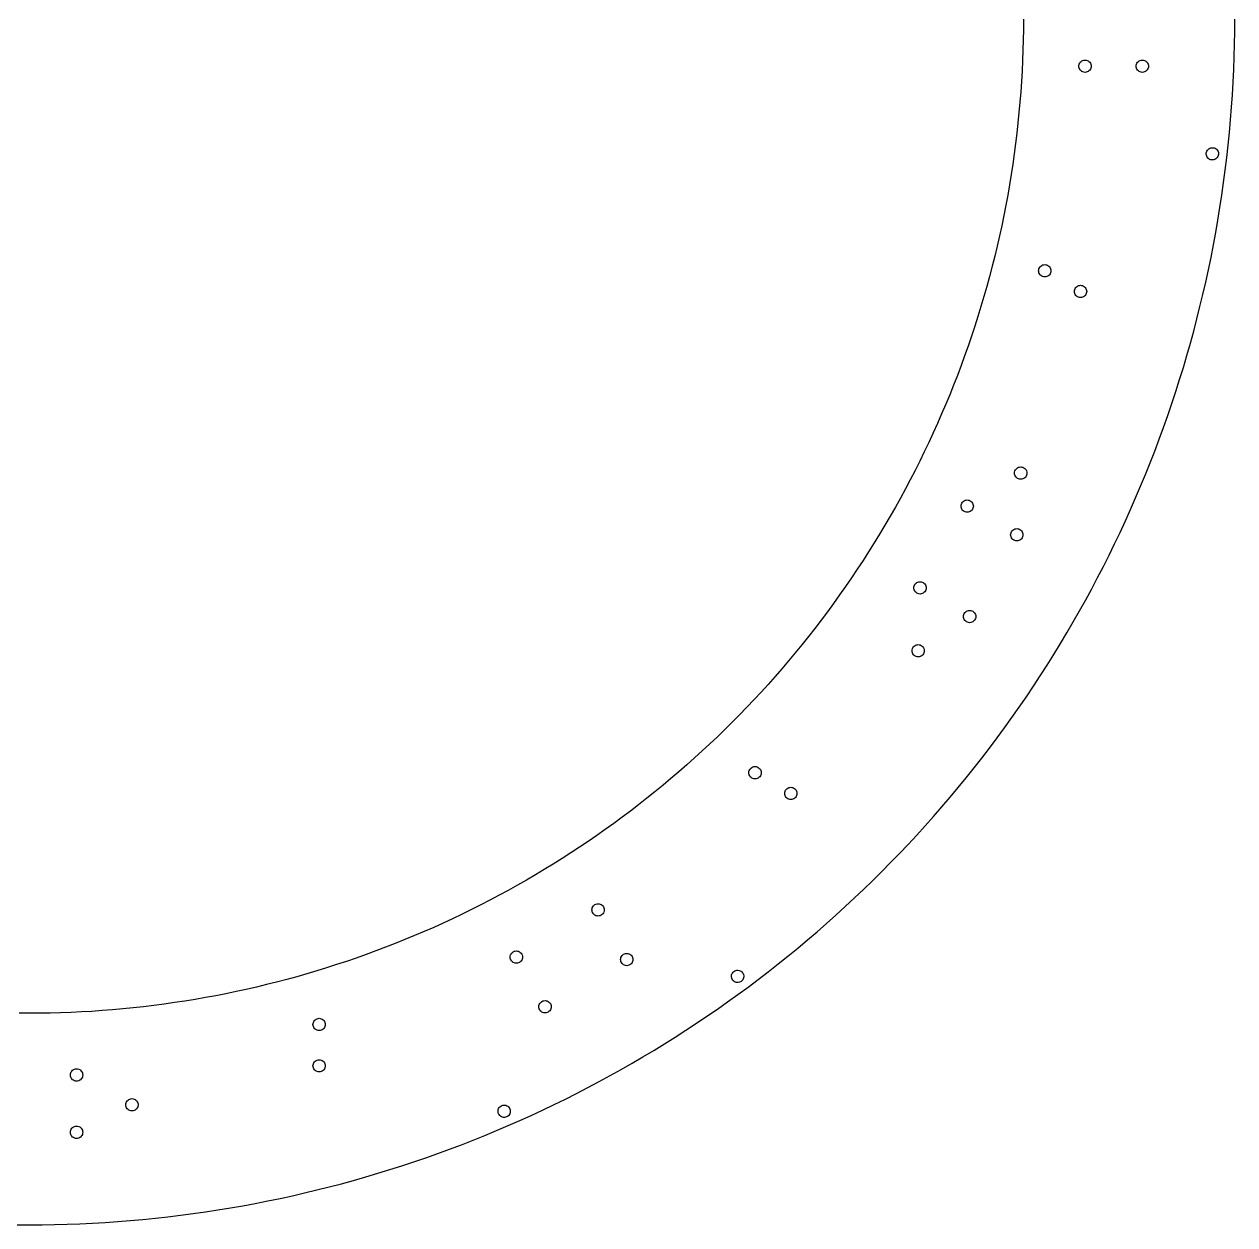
# Model space of a CAD drawing. Header units: metres. Extents: x -294 to 294, y -588 to 0.
# Drawn here: x -1.3 to 293.8, y -587.7 to -295.1 of the extents above; entities that cross this region are included whole.
import ezdxf

# ---------------------------------------------------------------- set-up
doc = ezdxf.new("R2010")
doc.units = ezdxf.units.M

msp = doc.modelspace()

# ---------------------------------------------------------------- linework, layer by layer
for p, q in [((242.305, -293.835), (242.292, -296.373)), ((293.819, -296.912), (293.835, -293.835)), ((242.292, -296.373), (242.252, -298.91)), ((293.771, -299.989), (293.819, -296.912)), ((242.252, -298.91), (242.186, -301.446)), ((293.69, -303.065), (293.771, -299.989)), ((242.186, -301.446), (242.093, -303.982)), ((256.575, -304.036), (256.812, -303.926)), ((256.812, -303.926), (257.065, -303.858)), ((257.065, -303.858), (257.325, -303.835)), ((257.325, -303.835), (257.586, -303.858)), ((257.586, -303.858), (257.838, -303.926)), ((257.838, -303.926), (258.075, -304.036)), ((270.545, -304.036), (270.782, -303.926)), ((270.782, -303.926), (271.035, -303.858)), ((271.035, -303.858), (271.295, -303.835)), ((271.295, -303.835), (271.556, -303.858)), ((271.556, -303.858), (271.808, -303.926)), ((271.808, -303.926), (272.045, -304.036)), ((293.578, -306.14), (293.69, -303.065)), ((241.973, -306.517), (241.827, -309.05)), ((242.093, -303.982), (241.973, -306.517)), ((255.825, -305.335), (255.848, -305.075)), ((255.848, -305.596), (255.825, -305.335)), ((255.848, -305.075), (255.916, -304.822)), ((255.916, -305.848), (255.848, -305.596)), ((255.916, -304.822), (256.026, -304.585)), ((256.026, -306.085), (255.916, -305.848)), ((256.026, -304.585), (256.176, -304.371)), ((256.176, -306.3), (256.026, -306.085)), ((256.176, -304.371), (256.361, -304.186)), ((256.361, -306.484), (256.176, -306.3)), ((256.361, -304.186), (256.575, -304.036)), ((256.575, -306.634), (256.361, -306.484)), ((256.812, -306.745), (256.575, -306.634)), ((257.065, -306.813), (256.812, -306.745)), ((257.325, -306.835), (257.065, -306.813)), ((257.586, -306.813), (257.325, -306.835)), ((257.838, -306.745), (257.586, -306.813)), ((258.075, -306.634), (257.838, -306.745)), ((258.075, -304.036), (258.29, -304.186)), ((258.29, -306.484), (258.075, -306.634)), ((258.29, -304.186), (258.475, -304.371)), ((258.475, -306.3), (258.29, -306.484)), ((258.475, -304.371), (258.624, -304.585)), ((258.624, -306.085), (258.475, -306.3)), ((258.624, -304.585), (258.735, -304.822)), ((258.735, -305.848), (258.624, -306.085)), ((258.735, -304.822), (258.803, -305.075)), ((258.803, -305.596), (258.735, -305.848)), ((258.803, -305.075), (258.825, -305.335)), ((258.825, -305.335), (258.803, -305.596)), ((269.795, -305.335), (269.818, -305.075)), ((269.818, -305.596), (269.795, -305.335)), ((269.818, -305.075), (269.886, -304.822)), ((269.886, -305.848), (269.818, -305.596)), ((269.886, -304.822), (269.996, -304.585)), ((269.996, -306.085), (269.886, -305.848)), ((269.996, -304.585), (270.146, -304.371)), ((270.146, -306.3), (269.996, -306.085)), ((270.146, -304.371), (270.331, -304.186)), ((270.331, -306.484), (270.146, -306.3)), ((270.331, -304.186), (270.545, -304.036)), ((270.545, -306.634), (270.331, -306.484)), ((270.782, -306.745), (270.545, -306.634)), ((271.035, -306.813), (270.782, -306.745)), ((271.295, -306.835), (271.035, -306.813)), ((271.556, -306.813), (271.295, -306.835)), ((271.808, -306.745), (271.556, -306.813)), ((272.045, -306.634), (271.808, -306.745)), ((272.045, -304.036), (272.26, -304.186)), ((272.26, -306.484), (272.045, -306.634)), ((272.26, -304.186), (272.445, -304.371)), ((272.445, -306.3), (272.26, -306.484)), ((272.445, -304.371), (272.594, -304.585)), ((272.594, -306.085), (272.445, -306.3)), ((272.594, -304.585), (272.705, -304.822)), ((272.705, -305.848), (272.594, -306.085)), ((272.705, -304.822), (272.773, -305.075)), ((272.773, -305.596), (272.705, -305.848)), ((272.773, -305.075), (272.795, -305.335)), ((272.795, -305.335), (272.773, -305.596)), ((293.433, -309.214), (293.578, -306.14)), ((241.827, -309.05), (241.655, -311.581)), ((293.256, -312.286), (293.433, -309.214)), ((241.655, -311.581), (241.456, -314.111)), ((293.046, -315.355), (293.256, -312.286)), ((241.456, -314.111), (241.23, -316.638)), ((292.805, -318.423), (293.046, -315.355)), ((241.23, -316.638), (240.978, -319.163)), ((292.531, -321.488), (292.805, -318.423)), ((240.978, -319.163), (240.7, -321.685)), ((292.226, -324.55), (292.531, -321.488)), ((240.395, -324.204), (240.064, -326.72)), ((240.7, -321.685), (240.395, -324.204)), ((291.888, -327.608), (292.226, -324.55)), ((240.064, -326.72), (239.706, -329.232)), ((286.873, -326.783), (286.879, -326.521)), ((286.911, -327.041), (286.873, -326.783)), ((286.879, -326.521), (286.932, -326.265)), ((286.994, -327.289), (286.911, -327.041)), ((286.932, -326.265), (287.027, -326.022)), ((287.119, -327.519), (286.994, -327.289)), ((287.027, -326.022), (287.164, -325.799)), ((287.282, -327.724), (287.119, -327.519)), ((287.164, -325.799), (287.337, -325.603)), ((287.337, -325.603), (287.542, -325.44)), ((287.542, -325.44), (287.772, -325.315)), ((287.772, -325.315), (288.02, -325.232)), ((288.02, -325.232), (288.278, -325.194)), ((288.278, -325.194), (288.54, -325.201)), ((288.54, -325.201), (288.796, -325.253)), ((288.796, -325.253), (289.039, -325.349)), ((289.039, -325.349), (289.262, -325.485)), ((289.262, -325.485), (289.458, -325.659)), ((289.458, -325.659), (289.621, -325.863)), ((289.712, -327.36), (289.576, -327.583)), ((289.621, -325.863), (289.745, -326.093)), ((289.808, -327.117), (289.712, -327.36)), ((289.745, -326.093), (289.828, -326.341)), ((289.86, -326.861), (289.808, -327.117)), ((289.828, -326.341), (289.867, -326.599)), ((289.867, -326.599), (289.86, -326.861)), ((239.706, -329.232), (239.322, -331.74)), ((287.478, -327.897), (287.282, -327.724)), ((287.7, -328.033), (287.478, -327.897)), ((287.944, -328.129), (287.7, -328.033)), ((288.2, -328.181), (287.944, -328.129)), ((288.461, -328.188), (288.2, -328.181)), ((288.72, -328.15), (288.461, -328.188)), ((288.968, -328.067), (288.72, -328.15)), ((289.198, -327.942), (288.968, -328.067)), ((289.402, -327.779), (289.198, -327.942)), ((289.576, -327.583), (289.402, -327.779)), ((291.518, -330.663), (291.888, -327.608)), ((239.322, -331.74), (238.912, -334.244)), ((291.117, -333.714), (291.518, -330.663)), ((238.912, -334.244), (238.476, -336.744)), ((290.683, -336.76), (291.117, -333.714)), ((238.014, -339.239), (237.525, -341.729)), ((238.476, -336.744), (238.014, -339.239)), ((290.218, -339.801), (290.683, -336.76)), ((237.525, -341.729), (237.01, -344.214)), ((289.721, -342.838), (290.218, -339.801)), ((237.01, -344.214), (236.47, -346.693)), ((289.192, -345.869), (289.721, -342.838)), ((236.47, -346.693), (235.903, -349.166)), ((288.631, -348.895), (289.192, -345.869)), ((235.903, -349.166), (235.311, -351.633)), ((288.038, -351.914), (288.631, -348.895)), ((234.693, -354.094), (234.049, -356.549)), ((235.311, -351.633), (234.693, -354.094)), ((246.359, -354.222), (246.544, -354.037)), ((246.544, -354.037), (246.758, -353.888)), ((246.758, -353.888), (246.995, -353.777)), ((246.995, -353.777), (247.247, -353.709)), ((247.247, -353.709), (247.508, -353.687)), ((247.508, -353.687), (247.768, -353.709)), ((247.768, -353.709), (248.021, -353.777)), ((248.021, -353.777), (248.258, -353.888)), ((248.258, -353.888), (248.472, -354.037)), ((248.472, -354.037), (248.657, -354.222)), ((287.414, -354.927), (288.038, -351.914)), ((234.049, -356.549), (233.38, -358.996)), ((246.008, -355.187), (246.031, -354.926)), ((246.031, -355.447), (246.008, -355.187)), ((246.031, -354.926), (246.098, -354.674)), ((246.098, -355.7), (246.031, -355.447)), ((246.098, -354.674), (246.209, -354.437)), ((246.209, -355.937), (246.098, -355.7)), ((246.209, -354.437), (246.359, -354.222)), ((246.359, -356.151), (246.209, -355.937)), ((246.544, -356.336), (246.359, -356.151)), ((246.758, -356.486), (246.544, -356.336)), ((246.995, -356.596), (246.758, -356.486)), ((247.247, -356.664), (246.995, -356.596)), ((247.508, -356.687), (247.247, -356.664)), ((247.768, -356.664), (247.508, -356.687)), ((248.021, -356.596), (247.768, -356.664)), ((248.258, -356.486), (248.021, -356.596)), ((248.472, -356.336), (248.258, -356.486)), ((248.657, -356.151), (248.472, -356.336)), ((248.657, -354.222), (248.807, -354.437)), ((248.807, -355.937), (248.657, -356.151)), ((248.807, -354.437), (248.917, -354.674)), ((248.917, -355.7), (248.807, -355.937)), ((248.917, -354.674), (248.985, -354.926)), ((248.985, -355.447), (248.917, -355.7)), ((248.985, -354.926), (249.008, -355.187)), ((249.008, -355.187), (248.985, -355.447)), ((286.759, -357.934), (287.414, -354.927)), ((233.38, -358.996), (232.684, -361.436)), ((254.735, -360.225), (254.757, -359.965)), ((254.757, -359.965), (254.825, -359.712)), ((254.825, -359.712), (254.936, -359.475)), ((254.936, -359.475), (255.086, -359.261)), ((255.086, -359.261), (255.27, -359.076)), ((255.27, -359.076), (255.485, -358.926)), ((255.485, -358.926), (255.722, -358.815)), ((255.722, -358.815), (255.974, -358.748)), ((255.974, -358.748), (256.235, -358.725)), ((256.235, -358.725), (256.495, -358.748)), ((256.495, -358.748), (256.748, -358.815)), ((256.748, -358.815), (256.985, -358.926)), ((256.985, -358.926), (257.199, -359.076)), ((257.199, -359.076), (257.384, -359.261)), ((257.384, -359.261), (257.534, -359.475)), ((257.534, -359.475), (257.644, -359.712)), ((257.644, -359.712), (257.712, -359.965)), ((257.712, -359.965), (257.735, -360.225)), ((286.072, -360.933), (286.759, -357.934)), ((232.684, -361.436), (231.964, -363.869)), ((254.757, -360.485), (254.735, -360.225)), ((254.825, -360.738), (254.757, -360.485)), ((254.936, -360.975), (254.825, -360.738)), ((255.086, -361.189), (254.936, -360.975)), ((255.27, -361.374), (255.086, -361.189)), ((255.485, -361.524), (255.27, -361.374)), ((255.722, -361.635), (255.485, -361.524)), ((255.974, -361.702), (255.722, -361.635)), ((256.235, -361.725), (255.974, -361.702)), ((256.495, -361.702), (256.235, -361.725)), ((256.748, -361.635), (256.495, -361.702)), ((256.985, -361.524), (256.748, -361.635)), ((257.199, -361.374), (256.985, -361.524)), ((257.384, -361.189), (257.199, -361.374)), ((257.534, -360.975), (257.384, -361.189)), ((257.644, -360.738), (257.534, -360.975)), ((257.712, -360.485), (257.644, -360.738)), ((257.735, -360.225), (257.712, -360.485)), ((285.354, -363.925), (286.072, -360.933)), ((231.964, -363.869), (231.218, -366.295)), ((284.604, -366.909), (285.354, -363.925)), ((230.446, -368.712), (229.649, -371.121)), ((231.218, -366.295), (230.446, -368.712)), ((283.823, -369.886), (284.604, -366.909)), ((229.649, -371.121), (228.828, -373.522)), ((283.011, -372.854), (283.823, -369.886)), ((228.828, -373.522), (227.981, -375.913)), ((282.168, -375.813), (283.011, -372.854)), ((227.981, -375.913), (227.109, -378.296)), ((281.294, -378.763), (282.168, -375.813)), ((226.212, -380.67), (225.29, -383.034)), ((227.109, -378.296), (226.212, -380.67)), ((280.39, -381.704), (281.294, -378.763)), ((225.29, -383.034), (224.343, -385.388)), ((279.454, -384.636), (280.39, -381.704)), ((224.343, -385.388), (223.372, -387.733)), ((278.488, -387.557), (279.454, -384.636)), ((223.372, -387.733), (222.377, -390.067)), ((277.491, -390.468), (278.488, -387.557)), ((221.357, -392.39), (220.313, -394.703)), ((222.377, -390.067), (221.357, -392.39)), ((276.464, -393.369), (277.491, -390.468)), ((220.313, -394.703), (219.245, -397.004)), ((275.407, -396.258), (276.464, -393.369)), ((219.245, -397.004), (218.152, -399.294)), ((274.319, -399.137), (275.407, -396.258)), ((218.152, -399.294), (217.036, -401.573)), ((273.201, -402.003), (274.319, -399.137)), ((215.896, -403.84), (214.732, -406.095)), ((217.036, -401.573), (215.896, -403.84)), ((240.151, -404.485), (240.173, -404.225)), ((240.173, -404.225), (240.241, -403.972)), ((240.241, -403.972), (240.352, -403.735)), ((240.352, -403.735), (240.502, -403.521)), ((240.502, -403.521), (240.687, -403.336)), ((240.687, -403.336), (240.901, -403.186)), ((240.901, -403.186), (241.138, -403.076)), ((241.138, -403.076), (241.39, -403.008)), ((241.39, -403.008), (241.651, -402.985)), ((241.651, -402.985), (241.911, -403.008)), ((241.911, -403.008), (242.164, -403.076)), ((242.164, -403.076), (242.401, -403.186)), ((242.401, -403.186), (242.615, -403.336)), ((242.615, -403.336), (242.8, -403.521)), ((242.8, -403.521), (242.95, -403.735)), ((242.95, -403.735), (243.06, -403.972)), ((243.06, -403.972), (243.128, -404.225)), ((243.128, -404.225), (243.151, -404.485)), ((272.054, -404.858), (273.201, -402.003)), ((214.732, -406.095), (213.545, -408.337)), ((240.173, -404.746), (240.151, -404.485)), ((240.241, -404.998), (240.173, -404.746)), ((240.352, -405.235), (240.241, -404.998)), ((240.502, -405.449), (240.352, -405.235)), ((240.687, -405.634), (240.502, -405.449)), ((240.901, -405.784), (240.687, -405.634)), ((241.138, -405.895), (240.901, -405.784)), ((241.39, -405.962), (241.138, -405.895)), ((241.651, -405.985), (241.39, -405.962)), ((241.911, -405.962), (241.651, -405.985)), ((242.164, -405.895), (241.911, -405.962)), ((242.401, -405.784), (242.164, -405.895)), ((242.615, -405.634), (242.401, -405.784)), ((242.8, -405.449), (242.615, -405.634)), ((242.95, -405.235), (242.8, -405.449)), ((243.06, -404.998), (242.95, -405.235)), ((243.128, -404.746), (243.06, -404.998)), ((243.151, -404.485), (243.128, -404.746)), ((270.876, -407.701), (272.054, -404.858)), ((213.545, -408.337), (212.334, -410.567)), ((269.669, -410.532), (270.876, -407.701)), ((211.1, -412.784), (209.843, -414.988)), ((212.334, -410.567), (211.1, -412.784)), ((227.1, -412.539), (227.123, -412.278)), ((227.123, -412.799), (227.1, -412.539)), ((227.123, -412.278), (227.191, -412.026)), ((227.191, -413.052), (227.123, -412.799)), ((227.191, -412.026), (227.301, -411.789)), ((227.301, -413.289), (227.191, -413.052)), ((227.301, -411.789), (227.451, -411.575)), ((227.451, -411.575), (227.636, -411.39)), ((227.636, -411.39), (227.85, -411.24)), ((227.85, -411.24), (228.087, -411.129)), ((228.087, -411.129), (228.34, -411.062)), ((228.34, -411.062), (228.6, -411.039)), ((228.6, -411.039), (228.861, -411.062)), ((228.861, -411.062), (229.113, -411.129)), ((229.113, -411.129), (229.35, -411.24)), ((229.35, -411.24), (229.565, -411.39)), ((229.565, -411.39), (229.749, -411.575)), ((229.749, -411.575), (229.899, -411.789)), ((229.899, -411.789), (230.01, -412.026)), ((230.01, -413.052), (229.899, -413.289)), ((230.01, -412.026), (230.078, -412.278)), ((230.078, -412.799), (230.01, -413.052)), ((230.078, -412.278), (230.1, -412.539)), ((230.1, -412.539), (230.078, -412.799)), ((268.432, -413.349), (269.669, -410.532)), ((209.843, -414.988), (208.562, -417.179)), ((227.451, -413.503), (227.301, -413.289)), ((227.636, -413.688), (227.451, -413.503)), ((227.85, -413.838), (227.636, -413.688)), ((228.087, -413.948), (227.85, -413.838)), ((228.34, -414.016), (228.087, -413.948)), ((228.6, -414.039), (228.34, -414.016)), ((228.861, -414.016), (228.6, -414.039)), ((229.113, -413.948), (228.861, -414.016)), ((229.35, -413.838), (229.113, -413.948)), ((229.565, -413.688), (229.35, -413.838)), ((229.749, -413.503), (229.565, -413.688)), ((229.899, -413.289), (229.749, -413.503)), ((267.166, -416.154), (268.432, -413.349)), ((208.562, -417.179), (207.259, -419.356)), ((239.222, -419.263), (239.289, -419.011)), ((239.289, -419.011), (239.4, -418.774)), ((239.4, -418.774), (239.55, -418.56)), ((239.55, -418.56), (239.735, -418.375)), ((239.735, -418.375), (239.949, -418.225)), ((239.949, -418.225), (240.186, -418.114)), ((240.186, -418.114), (240.438, -418.047)), ((240.438, -418.047), (240.699, -418.024)), ((240.699, -418.024), (240.959, -418.047)), ((240.959, -418.047), (241.212, -418.114)), ((241.212, -418.114), (241.449, -418.225)), ((241.449, -418.225), (241.663, -418.375)), ((241.663, -418.375), (241.848, -418.56)), ((241.848, -418.56), (241.998, -418.774)), ((241.998, -418.774), (242.108, -419.011)), ((242.108, -419.011), (242.176, -419.263)), ((264.546, -421.722), (265.87, -418.944)), ((265.87, -418.944), (267.166, -416.154)), ((205.934, -421.52), (204.585, -423.669)), ((207.259, -419.356), (205.934, -421.52)), ((239.199, -419.524), (239.222, -419.263)), ((239.222, -419.784), (239.199, -419.524)), ((239.289, -420.037), (239.222, -419.784)), ((239.4, -420.274), (239.289, -420.037)), ((239.55, -420.488), (239.4, -420.274)), ((239.735, -420.673), (239.55, -420.488)), ((239.949, -420.823), (239.735, -420.673)), ((240.186, -420.933), (239.949, -420.823)), ((240.438, -421.001), (240.186, -420.933)), ((240.699, -421.024), (240.438, -421.001)), ((240.959, -421.001), (240.699, -421.024)), ((241.212, -420.933), (240.959, -421.001)), ((241.449, -420.823), (241.212, -420.933)), ((241.663, -420.673), (241.449, -420.823)), ((241.848, -420.488), (241.663, -420.673)), ((241.998, -420.274), (241.848, -420.488)), ((242.108, -420.037), (241.998, -420.274)), ((242.176, -419.784), (242.108, -420.037)), ((242.176, -419.263), (242.199, -419.524)), ((242.199, -419.524), (242.176, -419.784)), ((263.192, -424.485), (264.546, -421.722)), ((204.585, -423.669), (203.214, -425.804)), ((261.809, -427.234), (263.192, -424.485)), ((203.214, -425.804), (201.821, -427.925)), ((260.398, -429.968), (261.809, -427.234)), ((200.406, -430.031), (198.969, -432.122)), ((201.821, -427.925), (200.406, -430.031)), ((258.958, -432.688), (260.398, -429.968)), ((198.969, -432.122), (197.51, -434.198)), ((215.6, -432.457), (215.623, -432.197)), ((215.623, -432.718), (215.6, -432.457)), ((215.623, -432.197), (215.691, -431.944)), ((215.691, -432.97), (215.623, -432.718)), ((215.691, -431.944), (215.801, -431.707)), ((215.801, -433.207), (215.691, -432.97)), ((215.801, -431.707), (215.951, -431.493)), ((215.951, -433.422), (215.801, -433.207)), ((215.951, -431.493), (216.136, -431.308)), ((216.136, -433.607), (215.951, -433.422)), ((216.136, -431.308), (216.35, -431.158)), ((216.35, -433.757), (216.136, -433.607)), ((216.35, -431.158), (216.587, -431.048)), ((216.587, -433.867), (216.35, -433.757)), ((216.587, -431.048), (216.84, -430.98)), ((216.84, -430.98), (217.1, -430.957)), ((217.1, -430.957), (217.361, -430.98)), ((217.361, -430.98), (217.613, -431.048)), ((217.613, -431.048), (217.85, -431.158)), ((217.85, -433.757), (217.613, -433.867)), ((217.85, -431.158), (218.065, -431.308)), ((218.065, -433.607), (217.85, -433.757)), ((218.065, -431.308), (218.249, -431.493)), ((218.249, -433.422), (218.065, -433.607)), ((218.249, -431.493), (218.399, -431.707)), ((218.399, -433.207), (218.249, -433.422)), ((218.399, -431.707), (218.51, -431.944)), ((218.51, -432.97), (218.399, -433.207)), ((218.51, -431.944), (218.578, -432.197)), ((218.578, -432.718), (218.51, -432.97)), ((218.578, -432.197), (218.6, -432.457)), ((218.6, -432.457), (218.578, -432.718)), ((257.49, -435.392), (258.958, -432.688)), ((196.029, -436.259), (194.527, -438.304)), ((197.51, -434.198), (196.029, -436.259)), ((216.84, -433.935), (216.587, -433.867)), ((217.1, -433.957), (216.84, -433.935)), ((217.361, -433.935), (217.1, -433.957)), ((217.613, -433.867), (217.361, -433.935)), ((255.993, -438.08), (257.49, -435.392)), ((194.527, -438.304), (193.004, -440.333)), ((227.699, -439.442), (227.722, -439.182)), ((227.722, -439.703), (227.699, -439.442)), ((227.722, -439.182), (227.789, -438.929)), ((227.789, -439.955), (227.722, -439.703)), ((227.789, -438.929), (227.9, -438.692)), ((227.9, -438.692), (228.05, -438.478)), ((228.05, -438.478), (228.235, -438.293)), ((228.235, -438.293), (228.449, -438.143)), ((228.449, -438.143), (228.686, -438.033)), ((228.686, -438.033), (228.938, -437.965)), ((228.938, -437.965), (229.199, -437.942)), ((229.199, -437.942), (229.459, -437.965)), ((229.459, -437.965), (229.712, -438.033)), ((229.712, -438.033), (229.949, -438.143)), ((229.949, -438.143), (230.163, -438.293)), ((230.163, -438.293), (230.348, -438.478)), ((230.348, -438.478), (230.498, -438.692)), ((230.498, -438.692), (230.608, -438.929)), ((230.608, -438.929), (230.676, -439.182)), ((230.676, -439.703), (230.608, -439.955)), ((230.676, -439.182), (230.699, -439.442)), ((230.699, -439.442), (230.676, -439.703)), ((254.469, -440.753), (255.993, -438.08)), ((191.459, -442.346), (189.893, -444.343)), ((193.004, -440.333), (191.459, -442.346)), ((227.9, -440.192), (227.789, -439.955)), ((228.05, -440.407), (227.9, -440.192)), ((228.235, -440.592), (228.05, -440.407)), ((228.449, -440.741), (228.235, -440.592)), ((228.686, -440.852), (228.449, -440.741)), ((228.938, -440.92), (228.686, -440.852)), ((229.199, -440.942), (228.938, -440.92)), ((229.459, -440.92), (229.199, -440.942)), ((229.712, -440.852), (229.459, -440.92)), ((229.949, -440.741), (229.712, -440.852)), ((230.163, -440.592), (229.949, -440.741)), ((230.348, -440.407), (230.163, -440.592)), ((230.498, -440.192), (230.348, -440.407)), ((230.608, -439.955), (230.498, -440.192)), ((252.917, -443.41), (254.469, -440.753)), ((189.893, -444.343), (188.307, -446.323)), ((251.336, -446.05), (252.917, -443.41)), ((186.7, -448.287), (185.072, -450.233)), ((188.307, -446.323), (186.7, -448.287)), ((215.151, -447.786), (215.173, -447.526)), ((215.173, -448.047), (215.151, -447.786)), ((215.173, -447.526), (215.241, -447.273)), ((215.241, -448.299), (215.173, -448.047)), ((215.241, -447.273), (215.352, -447.036)), ((215.352, -448.536), (215.241, -448.299)), ((215.352, -447.036), (215.502, -446.822)), ((215.502, -448.75), (215.352, -448.536)), ((215.502, -446.822), (215.687, -446.637)), ((215.687, -446.637), (215.901, -446.487)), ((215.901, -446.487), (216.138, -446.377)), ((216.138, -446.377), (216.39, -446.309)), ((216.39, -446.309), (216.651, -446.286)), ((216.651, -446.286), (216.911, -446.309)), ((216.911, -446.309), (217.164, -446.377)), ((217.164, -446.377), (217.401, -446.487)), ((217.401, -446.487), (217.615, -446.637)), ((217.615, -446.637), (217.8, -446.822)), ((217.8, -446.822), (217.95, -447.036)), ((217.95, -448.536), (217.8, -448.75)), ((217.95, -447.036), (218.06, -447.273)), ((218.06, -448.299), (217.95, -448.536)), ((218.06, -447.273), (218.128, -447.526)), ((218.128, -448.047), (218.06, -448.299)), ((218.128, -447.526), (218.151, -447.786)), ((218.151, -447.786), (218.128, -448.047)), ((249.729, -448.674), (251.336, -446.05)), ((185.072, -450.233), (183.424, -452.163)), ((215.687, -448.935), (215.502, -448.75)), ((215.901, -449.085), (215.687, -448.935)), ((216.138, -449.196), (215.901, -449.085)), ((216.39, -449.264), (216.138, -449.196)), ((216.651, -449.286), (216.39, -449.264)), ((216.911, -449.264), (216.651, -449.286)), ((217.164, -449.196), (216.911, -449.264)), ((217.401, -449.085), (217.164, -449.196)), ((217.615, -448.935), (217.401, -449.085)), ((217.8, -448.75), (217.615, -448.935)), ((246.431, -453.87), (248.093, -451.28)), ((248.093, -451.28), (249.729, -448.674)), ((181.756, -454.075), (180.068, -455.969)), ((183.424, -452.163), (181.756, -454.075)), ((244.742, -456.441), (246.431, -453.87)), ((180.068, -455.969), (178.36, -457.846)), ((243.026, -458.995), (244.742, -456.441)), ((176.633, -459.705), (174.886, -461.546)), ((178.36, -457.846), (176.633, -459.705)), ((241.283, -461.531), (243.026, -458.995)), ((174.886, -461.546), (173.121, -463.368)), ((239.513, -464.049), (241.283, -461.531)), ((171.336, -465.171), (169.532, -466.956)), ((173.121, -463.368), (171.336, -465.171)), ((237.718, -466.548), (239.513, -464.049)), ((167.71, -468.722), (165.869, -470.469)), ((169.532, -466.956), (167.71, -468.722)), ((234.049, -471.488), (235.896, -469.027)), ((235.896, -469.027), (237.718, -466.548)), ((165.869, -470.469), (164.011, -472.196)), ((232.176, -473.929), (234.049, -471.488)), ((162.134, -473.903), (160.239, -475.591)), ((164.011, -472.196), (162.134, -473.903)), ((230.277, -476.351), (232.176, -473.929)), ((158.327, -477.259), (156.398, -478.907)), ((160.239, -475.591), (158.327, -477.259)), ((175.386, -477.508), (175.408, -477.247)), ((175.408, -477.768), (175.386, -477.508)), ((175.408, -477.247), (175.476, -476.995)), ((175.476, -478.021), (175.408, -477.768)), ((175.476, -476.995), (175.586, -476.758)), ((175.586, -478.258), (175.476, -478.021)), ((175.586, -476.758), (175.736, -476.544)), ((175.736, -476.544), (175.921, -476.359)), ((175.921, -476.359), (176.136, -476.209)), ((176.136, -476.209), (176.372, -476.098)), ((176.372, -476.098), (176.625, -476.031)), ((176.625, -476.031), (176.886, -476.008)), ((176.886, -476.008), (177.146, -476.031)), ((177.146, -476.031), (177.399, -476.098)), ((177.399, -476.098), (177.636, -476.209)), ((177.636, -476.209), (177.85, -476.359)), ((177.85, -476.359), (178.035, -476.544)), ((178.035, -476.544), (178.185, -476.758)), ((178.185, -476.758), (178.295, -476.995)), ((178.295, -478.021), (178.185, -478.258)), ((178.295, -476.995), (178.363, -477.247)), ((178.363, -477.768), (178.295, -478.021)), ((178.363, -477.247), (178.386, -477.508)), ((178.386, -477.508), (178.363, -477.768)), ((228.353, -478.752), (230.277, -476.351)), ((154.451, -480.535), (152.488, -482.142)), ((156.398, -478.907), (154.451, -480.535)), ((175.736, -478.472), (175.586, -478.258)), ((175.921, -478.657), (175.736, -478.472)), ((176.136, -478.807), (175.921, -478.657)), ((176.372, -478.917), (176.136, -478.807)), ((176.625, -478.985), (176.372, -478.917)), ((176.886, -479.008), (176.625, -478.985)), ((177.146, -478.985), (176.886, -479.008)), ((177.399, -478.917), (177.146, -478.985)), ((177.636, -478.807), (177.399, -478.917)), ((177.85, -478.657), (177.636, -478.807)), ((178.035, -478.472), (177.85, -478.657)), ((178.185, -478.258), (178.035, -478.472)), ((226.404, -481.133), (228.353, -478.752)), ((150.507, -483.729), (148.511, -485.294)), ((152.488, -482.142), (150.507, -483.729)), ((184.112, -482.546), (184.135, -482.286)), ((184.135, -482.807), (184.112, -482.546)), ((184.135, -482.286), (184.203, -482.033)), ((184.203, -483.059), (184.135, -482.807)), ((184.203, -482.033), (184.313, -481.796)), ((184.313, -483.296), (184.203, -483.059)), ((184.313, -481.796), (184.463, -481.582)), ((184.463, -483.511), (184.313, -483.296)), ((184.463, -481.582), (184.648, -481.397)), ((184.648, -483.695), (184.463, -483.511)), ((184.648, -481.397), (184.862, -481.247)), ((184.862, -483.845), (184.648, -483.695)), ((184.862, -481.247), (185.099, -481.137)), ((185.099, -483.956), (184.862, -483.845)), ((185.099, -481.137), (185.352, -481.069)), ((185.352, -484.024), (185.099, -483.956)), ((185.352, -481.069), (185.612, -481.046)), ((185.612, -481.046), (185.873, -481.069)), ((185.873, -481.069), (186.125, -481.137)), ((186.125, -483.956), (185.873, -484.024)), ((186.125, -481.137), (186.362, -481.247)), ((186.362, -483.845), (186.125, -483.956)), ((186.362, -481.247), (186.577, -481.397)), ((186.577, -483.695), (186.362, -483.845)), ((186.577, -481.397), (186.761, -481.582)), ((186.761, -483.511), (186.577, -483.695)), ((186.761, -481.582), (186.911, -481.796)), ((186.911, -483.296), (186.761, -483.511)), ((186.911, -481.796), (187.022, -482.033)), ((187.022, -483.059), (186.911, -483.296)), ((187.022, -482.033), (187.09, -482.286)), ((187.09, -482.807), (187.022, -483.059)), ((187.09, -482.286), (187.112, -482.546)), ((187.112, -482.546), (187.09, -482.807)), ((222.432, -485.834), (224.43, -483.494)), ((224.43, -483.494), (226.404, -481.133)), ((146.498, -486.839), (144.469, -488.362)), ((148.511, -485.294), (146.498, -486.839)), ((185.612, -484.046), (185.352, -484.024)), ((185.873, -484.024), (185.612, -484.046)), ((220.409, -488.152), (222.432, -485.834)), ((142.424, -489.865), (140.363, -491.345)), ((144.469, -488.362), (142.424, -489.865)), ((218.362, -490.45), (220.409, -488.152)), ((138.287, -492.804), (136.196, -494.242)), ((140.363, -491.345), (138.287, -492.804)), ((214.197, -494.98), (216.291, -492.726)), ((216.291, -492.726), (218.362, -490.45)), ((134.09, -495.657), (131.969, -497.05)), ((136.196, -494.242), (134.09, -495.657)), ((212.079, -497.212), (214.197, -494.98)), ((129.834, -498.421), (127.684, -499.769)), ((131.969, -497.05), (129.834, -498.421)), ((209.937, -499.421), (212.079, -497.212)), ((125.521, -501.095), (123.344, -502.398)), ((127.684, -499.769), (125.521, -501.095)), ((205.586, -503.773), (207.773, -501.608)), ((207.773, -501.608), (209.937, -499.421)), ((121.153, -503.678), (118.949, -504.935)), ((123.344, -502.398), (121.153, -503.678)), ((203.376, -505.914), (205.586, -503.773)), ((114.502, -507.38), (112.259, -508.567)), ((116.732, -506.169), (114.502, -507.38)), ((118.949, -504.935), (116.732, -506.169)), ((201.144, -508.032), (203.376, -505.914)), ((110.004, -509.731), (107.738, -510.871)), ((112.259, -508.567), (110.004, -509.731)), ((137.145, -510.675), (137.212, -510.423)), ((137.212, -510.423), (137.323, -510.186)), ((137.323, -510.186), (137.473, -509.972)), ((137.473, -509.972), (137.658, -509.787)), ((137.658, -509.787), (137.872, -509.637)), ((137.872, -509.637), (138.109, -509.526)), ((138.109, -509.526), (138.362, -509.459)), ((138.362, -509.459), (138.622, -509.436)), ((138.622, -509.436), (138.882, -509.459)), ((138.882, -509.459), (139.135, -509.526)), ((139.135, -509.526), (139.372, -509.637)), ((139.372, -509.637), (139.586, -509.787)), ((139.586, -509.787), (139.771, -509.972)), ((139.771, -509.972), (139.921, -510.186)), ((139.921, -510.186), (140.032, -510.423)), ((140.032, -510.423), (140.099, -510.675)), ((196.614, -512.198), (198.89, -510.127)), ((198.89, -510.127), (201.144, -508.032)), ((103.169, -513.08), (100.867, -514.148)), ((105.459, -511.988), (103.169, -513.08)), ((107.738, -510.871), (105.459, -511.988)), ((137.122, -510.936), (137.145, -510.675)), ((137.145, -511.196), (137.122, -510.936)), ((137.212, -511.449), (137.145, -511.196)), ((137.323, -511.686), (137.212, -511.449)), ((137.473, -511.9), (137.323, -511.686)), ((137.658, -512.085), (137.473, -511.9)), ((137.872, -512.235), (137.658, -512.085)), ((138.109, -512.345), (137.872, -512.235)), ((138.362, -512.413), (138.109, -512.345)), ((138.622, -512.436), (138.362, -512.413)), ((138.882, -512.413), (138.622, -512.436)), ((139.135, -512.345), (138.882, -512.413)), ((139.372, -512.235), (139.135, -512.345)), ((139.586, -512.085), (139.372, -512.235)), ((139.771, -511.9), (139.586, -512.085)), ((139.921, -511.686), (139.771, -511.9)), ((140.032, -511.449), (139.921, -511.686)), ((140.099, -511.196), (140.032, -511.449)), ((140.099, -510.675), (140.122, -510.936)), ((140.122, -510.936), (140.099, -511.196)), ((194.317, -514.245), (196.614, -512.198)), ((96.2311, -516.212), (93.8971, -517.208)), ((98.5545, -515.193), (96.2311, -516.212)), ((100.867, -514.148), (98.5545, -515.193)), ((189.658, -518.266), (191.998, -516.267)), ((191.998, -516.267), (194.317, -514.245)), ((89.1986, -519.125), (86.8345, -520.047)), ((91.5529, -518.179), (89.1986, -519.125)), ((93.8971, -517.208), (91.5529, -518.179)), ((187.298, -520.24), (189.658, -518.266)), ((82.078, -521.816), (79.6862, -522.663)), ((84.4609, -520.944), (82.078, -521.816)), ((86.8345, -520.047), (84.4609, -520.944)), ((117.203, -522.436), (117.226, -522.175)), ((117.226, -522.175), (117.294, -521.923)), ((117.294, -521.923), (117.404, -521.686)), ((117.404, -521.686), (117.554, -521.472)), ((117.554, -521.472), (117.739, -521.287)), ((117.739, -521.287), (117.953, -521.137)), ((117.953, -521.137), (118.19, -521.026)), ((118.19, -521.026), (118.443, -520.959)), ((118.443, -520.959), (118.703, -520.936)), ((118.703, -520.936), (118.964, -520.959)), ((118.964, -520.959), (119.216, -521.026)), ((119.216, -521.026), (119.453, -521.137)), ((119.453, -521.137), (119.668, -521.287)), ((119.668, -521.287), (119.852, -521.472)), ((119.852, -521.472), (120.002, -521.686)), ((120.002, -521.686), (120.113, -521.923)), ((120.113, -521.923), (120.181, -522.175)), ((120.181, -522.175), (120.203, -522.436)), ((144.197, -522.521), (144.308, -522.284)), ((144.308, -522.284), (144.458, -522.07)), ((144.458, -522.07), (144.643, -521.885)), ((144.643, -521.885), (144.857, -521.735)), ((144.857, -521.735), (145.094, -521.625)), ((145.094, -521.625), (145.347, -521.557)), ((145.347, -521.557), (145.607, -521.534)), ((145.607, -521.534), (145.867, -521.557)), ((145.867, -521.557), (146.12, -521.625)), ((146.12, -521.625), (146.357, -521.735)), ((146.357, -521.735), (146.571, -521.885)), ((146.571, -521.885), (146.756, -522.07)), ((146.756, -522.07), (146.906, -522.284)), ((146.906, -522.284), (147.017, -522.521)), ((182.515, -524.112), (184.917, -522.188)), ((184.917, -522.188), (187.298, -520.24)), ((72.4592, -525.053), (70.034, -525.799)), ((74.8765, -524.282), (72.4592, -525.053)), ((77.2856, -523.485), (74.8765, -524.282)), ((79.6862, -522.663), (77.2856, -523.485)), ((117.226, -522.696), (117.203, -522.436)), ((117.294, -522.949), (117.226, -522.696)), ((117.404, -523.186), (117.294, -522.949)), ((117.554, -523.4), (117.404, -523.186)), ((117.739, -523.585), (117.554, -523.4)), ((117.953, -523.735), (117.739, -523.585)), ((118.19, -523.845), (117.953, -523.735)), ((118.443, -523.913), (118.19, -523.845)), ((118.703, -523.936), (118.443, -523.913)), ((118.964, -523.913), (118.703, -523.936)), ((119.216, -523.845), (118.964, -523.913)), ((119.453, -523.735), (119.216, -523.845)), ((119.668, -523.585), (119.453, -523.735)), ((119.852, -523.4), (119.668, -523.585)), ((120.002, -523.186), (119.852, -523.4)), ((120.113, -522.949), (120.002, -523.186)), ((120.181, -522.696), (120.113, -522.949)), ((120.203, -522.436), (120.181, -522.696)), ((144.107, -523.034), (144.13, -522.774)), ((144.13, -523.295), (144.107, -523.034)), ((144.13, -522.774), (144.197, -522.521)), ((144.197, -523.547), (144.13, -523.295)), ((144.308, -523.784), (144.197, -523.547)), ((144.458, -523.998), (144.308, -523.784)), ((144.643, -524.183), (144.458, -523.998)), ((144.857, -524.333), (144.643, -524.183)), ((145.094, -524.444), (144.857, -524.333)), ((145.347, -524.511), (145.094, -524.444)), ((145.607, -524.534), (145.347, -524.511)), ((145.867, -524.511), (145.607, -524.534)), ((146.12, -524.444), (145.867, -524.511)), ((146.357, -524.333), (146.12, -524.444)), ((146.571, -524.183), (146.357, -524.333)), ((146.756, -523.998), (146.571, -524.183)), ((146.906, -523.784), (146.756, -523.998)), ((147.017, -523.547), (146.906, -523.784)), ((147.017, -522.521), (147.084, -522.774)), ((147.084, -523.295), (147.017, -523.547)), ((147.084, -522.774), (147.107, -523.034)), ((147.107, -523.034), (147.084, -523.295)), ((180.094, -526.011), (182.515, -524.112)), ((62.7133, -527.885), (60.2589, -528.528)), ((65.1607, -527.215), (62.7133, -527.885)), ((67.6011, -526.52), (65.1607, -527.215)), ((70.034, -525.799), (67.6011, -526.52)), ((171.141, -527.052), (171.18, -526.793)), ((171.148, -527.313), (171.141, -527.052)), ((171.2, -527.569), (171.148, -527.313)), ((171.18, -526.793), (171.263, -526.545)), ((171.296, -527.812), (171.2, -527.569)), ((171.263, -526.545), (171.388, -526.315)), ((171.433, -528.035), (171.296, -527.812)), ((171.388, -526.315), (171.551, -526.111)), ((171.606, -528.231), (171.433, -528.035)), ((171.551, -526.111), (171.746, -525.937)), ((171.811, -528.394), (171.606, -528.231)), ((171.746, -525.937), (171.969, -525.801)), ((171.969, -525.801), (172.213, -525.705)), ((172.213, -525.705), (172.469, -525.653)), ((172.469, -525.653), (172.73, -525.646)), ((172.73, -525.646), (172.989, -525.685)), ((172.989, -525.685), (173.237, -525.768)), ((173.237, -525.768), (173.467, -525.892)), ((173.467, -525.892), (173.671, -526.055)), ((173.727, -528.176), (173.531, -528.349)), ((173.671, -526.055), (173.844, -526.251)), ((173.889, -527.971), (173.727, -528.176)), ((173.844, -526.251), (173.981, -526.474)), ((174.014, -527.741), (173.889, -527.971)), ((173.981, -526.474), (174.077, -526.717)), ((174.097, -527.493), (174.014, -527.741)), ((174.077, -526.717), (174.129, -526.973)), ((174.136, -527.235), (174.097, -527.493)), ((174.129, -526.973), (174.136, -527.235)), ((175.192, -529.732), (177.653, -527.884)), ((177.653, -527.884), (180.094, -526.011)), ((50.3781, -530.846), (47.8934, -531.36)), ((52.8573, -530.305), (50.3781, -530.846)), ((55.3307, -529.739), (52.8573, -530.305)), ((57.7979, -529.147), (55.3307, -529.739)), ((60.2589, -528.528), (57.7979, -529.147)), ((172.041, -528.519), (171.811, -528.394)), ((172.288, -528.602), (172.041, -528.519)), ((172.547, -528.64), (172.288, -528.602)), ((172.808, -528.634), (172.547, -528.64)), ((172.712, -531.553), (175.192, -529.732)), ((173.065, -528.581), (172.808, -528.634)), ((173.308, -528.486), (173.065, -528.581)), ((173.531, -528.349), (173.308, -528.486)), ((32.8846, -533.899), (30.3689, -534.23)), ((35.3967, -533.542), (32.8846, -533.899)), ((37.9049, -533.158), (35.3967, -533.542)), ((40.409, -532.748), (37.9049, -533.158)), ((42.9086, -532.311), (40.409, -532.748)), ((45.4035, -531.849), (42.9086, -532.311)), ((47.8934, -531.36), (45.4035, -531.849)), ((124.211, -534.274), (124.279, -534.021)), ((124.279, -534.021), (124.389, -533.784)), ((124.389, -533.784), (124.539, -533.57)), ((124.539, -533.57), (124.724, -533.385)), ((124.724, -533.385), (124.938, -533.235)), ((124.938, -533.235), (125.175, -533.125)), ((125.175, -533.125), (125.428, -533.057)), ((125.428, -533.057), (125.688, -533.034)), ((125.688, -533.034), (125.949, -533.057)), ((125.949, -533.057), (126.201, -533.125)), ((126.201, -533.125), (126.438, -533.235)), ((126.438, -533.235), (126.653, -533.385)), ((126.653, -533.385), (126.837, -533.57)), ((126.837, -533.57), (126.987, -533.784)), ((126.987, -533.784), (127.098, -534.021)), ((127.098, -534.021), (127.166, -534.274)), ((167.696, -535.118), (170.213, -533.349)), ((170.213, -533.349), (172.712, -531.553)), ((0, -536.141), (-2.5374, -536.128)), ((2.5374, -536.128), (0, -536.141)), ((5.0744, -536.088), (2.5374, -536.128)), ((7.611, -536.021), (5.0744, -536.088)), ((10.1467, -535.928), (7.611, -536.021)), ((12.6813, -535.809), (10.1467, -535.928)), ((15.2145, -535.663), (12.6813, -535.809)), ((17.746, -535.49), (15.2145, -535.663)), ((20.2756, -535.291), (17.746, -535.49)), ((22.8029, -535.066), (20.2756, -535.291)), ((25.3278, -534.814), (22.8029, -535.066)), ((27.8499, -534.535), (25.3278, -534.814)), ((30.3689, -534.23), (27.8499, -534.535)), ((124.188, -534.534), (124.211, -534.274)), ((124.211, -534.795), (124.188, -534.534)), ((124.279, -535.047), (124.211, -534.795)), ((124.389, -535.284), (124.279, -535.047)), ((124.539, -535.498), (124.389, -535.284)), ((124.724, -535.683), (124.539, -535.498)), ((124.938, -535.833), (124.724, -535.683)), ((125.175, -535.944), (124.938, -535.833)), ((125.428, -536.011), (125.175, -535.944)), ((125.688, -536.034), (125.428, -536.011)), ((125.949, -536.011), (125.688, -536.034)), ((126.201, -535.944), (125.949, -536.011)), ((126.438, -535.833), (126.201, -535.944)), ((126.653, -535.683), (126.438, -535.833)), ((126.837, -535.498), (126.653, -535.683)), ((126.987, -535.284), (126.837, -535.498)), ((127.098, -535.047), (126.987, -535.284)), ((127.166, -534.795), (127.098, -535.047)), ((127.166, -534.274), (127.188, -534.534)), ((127.188, -534.534), (127.166, -534.795)), ((162.606, -538.577), (165.16, -536.861)), ((165.16, -536.861), (167.696, -535.118)), ((69.1223, -538.859), (69.1451, -538.599)), ((69.1451, -539.12), (69.1223, -538.859)), ((69.1451, -538.599), (69.2127, -538.346)), ((69.2127, -539.372), (69.1451, -539.12)), ((69.2127, -538.346), (69.3232, -538.109)), ((69.3232, -539.609), (69.2127, -539.372)), ((69.3232, -538.109), (69.4732, -537.895)), ((69.4732, -539.823), (69.3232, -539.609)), ((69.4732, -537.895), (69.6581, -537.71)), ((69.6581, -540.008), (69.4732, -539.823)), ((69.6581, -537.71), (69.8723, -537.56)), ((69.8723, -540.158), (69.6581, -540.008)), ((69.8723, -537.56), (70.1093, -537.45)), ((70.1093, -537.45), (70.3618, -537.382)), ((70.3618, -537.382), (70.6223, -537.359)), ((70.6223, -537.359), (70.8828, -537.382)), ((70.8828, -537.382), (71.1353, -537.45)), ((71.1353, -537.45), (71.3723, -537.56)), ((71.3723, -537.56), (71.5865, -537.71)), ((71.5865, -540.008), (71.3723, -540.158)), ((71.5865, -537.71), (71.7713, -537.895)), ((71.7713, -539.823), (71.5865, -540.008)), ((71.7713, -537.895), (71.9213, -538.109)), ((71.9213, -539.609), (71.7713, -539.823)), ((71.9213, -538.109), (72.0318, -538.346)), ((72.0318, -539.372), (71.9213, -539.609)), ((72.0318, -538.346), (72.0995, -538.599)), ((72.0995, -539.12), (72.0318, -539.372)), ((72.0995, -538.599), (72.1223, -538.859)), ((72.1223, -538.859), (72.0995, -539.12)), ((160.034, -540.267), (162.606, -538.577)), ((70.1093, -540.269), (69.8723, -540.158)), ((70.3618, -540.336), (70.1093, -540.269)), ((70.6223, -540.359), (70.3618, -540.336)), ((70.8828, -540.336), (70.6223, -540.359)), ((71.1353, -540.269), (70.8828, -540.336)), ((71.3723, -540.158), (71.1353, -540.269)), ((154.838, -543.564), (157.445, -541.929)), ((157.445, -541.929), (160.034, -540.267)), ((149.574, -546.752), (152.215, -545.172)), ((152.215, -545.172), (154.838, -543.564)), ((69.1223, -548.936), (69.1451, -548.675)), ((69.1451, -548.675), (69.2127, -548.423)), ((69.2127, -548.423), (69.3232, -548.186)), ((69.3232, -548.186), (69.4732, -547.972)), ((69.4732, -547.972), (69.6581, -547.787)), ((69.6581, -547.787), (69.8723, -547.637)), ((69.8723, -547.637), (70.1093, -547.526)), ((70.1093, -547.526), (70.3618, -547.459)), ((70.3618, -547.459), (70.6223, -547.436)), ((70.6223, -547.436), (70.8828, -547.459)), ((70.8828, -547.459), (71.1353, -547.526)), ((71.1353, -547.526), (71.3723, -547.637)), ((71.3723, -547.637), (71.5865, -547.787)), ((71.5865, -547.787), (71.7713, -547.972)), ((71.7713, -547.972), (71.9213, -548.186)), ((71.9213, -548.186), (72.0318, -548.423)), ((72.0318, -548.423), (72.0995, -548.675)), ((72.0995, -548.675), (72.1223, -548.936)), ((144.245, -549.829), (146.918, -548.304)), ((146.918, -548.304), (149.574, -546.752)), ((10, -551.161), (10.0228, -550.9)), ((10.0228, -551.421), (10, -551.161)), ((10.0228, -550.9), (10.0905, -550.648)), ((10.0905, -551.674), (10.0228, -551.421)), ((10.0905, -550.648), (10.201, -550.411)), ((10.201, -551.911), (10.0905, -551.674)), ((10.201, -550.411), (10.3509, -550.197)), ((10.3509, -550.197), (10.5358, -550.012)), ((10.5358, -550.012), (10.75, -549.862)), ((10.75, -549.862), (10.987, -549.751)), ((10.987, -549.751), (11.2395, -549.684)), ((11.2395, -549.684), (11.5, -549.661)), ((11.5, -549.661), (11.7605, -549.684)), ((11.7605, -549.684), (12.013, -549.751)), ((12.013, -549.751), (12.25, -549.862)), ((12.25, -549.862), (12.4642, -550.012)), ((12.4642, -550.012), (12.6491, -550.197)), ((12.6491, -550.197), (12.799, -550.411)), ((12.799, -550.411), (12.9095, -550.648)), ((12.9095, -551.674), (12.799, -551.911)), ((12.9095, -550.648), (12.9772, -550.9)), ((12.9772, -551.421), (12.9095, -551.674)), ((12.9772, -550.9), (13, -551.161)), ((13, -551.161), (12.9772, -551.421)), ((69.1451, -549.196), (69.1223, -548.936)), ((69.2127, -549.449), (69.1451, -549.196)), ((69.3232, -549.686), (69.2127, -549.449)), ((69.4732, -549.9), (69.3232, -549.686)), ((69.6581, -550.085), (69.4732, -549.9)), ((69.8723, -550.235), (69.6581, -550.085)), ((70.1093, -550.345), (69.8723, -550.235)), ((70.3618, -550.413), (70.1093, -550.345)), ((70.6223, -550.436), (70.3618, -550.413)), ((70.8828, -550.413), (70.6223, -550.436)), ((71.1353, -550.345), (70.8828, -550.413)), ((71.3723, -550.235), (71.1353, -550.345)), ((71.5865, -550.085), (71.3723, -550.235)), ((71.7713, -549.9), (71.5865, -550.085)), ((71.9213, -549.686), (71.7713, -549.9)), ((72.0318, -549.449), (71.9213, -549.686)), ((72.0995, -549.196), (72.0318, -549.449)), ((72.1223, -548.936), (72.0995, -549.196)), ((138.852, -552.794), (141.556, -551.325)), ((141.556, -551.325), (144.245, -549.829)), ((10.3509, -552.125), (10.201, -551.911)), ((10.5358, -552.31), (10.3509, -552.125)), ((10.75, -552.46), (10.5358, -552.31)), ((10.987, -552.57), (10.75, -552.46)), ((11.2395, -552.638), (10.987, -552.57)), ((11.5, -552.661), (11.2395, -552.638)), ((11.7605, -552.638), (11.5, -552.661)), ((12.013, -552.57), (11.7605, -552.638)), ((12.25, -552.46), (12.013, -552.57)), ((12.4642, -552.31), (12.25, -552.46)), ((12.6491, -552.125), (12.4642, -552.31)), ((12.799, -551.911), (12.6491, -552.125)), ((133.398, -555.645), (136.133, -554.233)), ((136.133, -554.233), (138.852, -552.794)), ((23.5905, -557.923), (23.701, -557.686)), ((23.701, -557.686), (23.8509, -557.472)), ((23.8509, -557.472), (24.0358, -557.287)), ((24.0358, -557.287), (24.25, -557.137)), ((24.25, -557.137), (24.487, -557.026)), ((24.487, -557.026), (24.7395, -556.959)), ((24.7395, -556.959), (25, -556.936)), ((25, -556.936), (25.2605, -556.959)), ((25.2605, -556.959), (25.513, -557.026)), ((25.513, -557.026), (25.75, -557.137)), ((25.75, -557.137), (25.9642, -557.287)), ((25.9642, -557.287), (26.1491, -557.472)), ((26.1491, -557.472), (26.299, -557.686)), ((26.299, -557.686), (26.4095, -557.923)), ((127.886, -558.381), (130.65, -557.027)), ((130.65, -557.027), (133.398, -555.645)), ((23.5, -558.436), (23.5228, -558.175)), ((23.5228, -558.696), (23.5, -558.436)), ((23.5228, -558.175), (23.5905, -557.923)), ((23.5905, -558.949), (23.5228, -558.696)), ((23.701, -559.186), (23.5905, -558.949)), ((23.8509, -559.4), (23.701, -559.186)), ((24.0358, -559.585), (23.8509, -559.4)), ((24.25, -559.735), (24.0358, -559.585)), ((24.487, -559.845), (24.25, -559.735)), ((24.7395, -559.913), (24.487, -559.845)), ((25, -559.936), (24.7395, -559.913)), ((25.2605, -559.913), (25, -559.936)), ((25.513, -559.845), (25.2605, -559.913)), ((25.75, -559.735), (25.513, -559.845)), ((25.9642, -559.585), (25.75, -559.735)), ((26.1491, -559.4), (25.9642, -559.585)), ((26.299, -559.186), (26.1491, -559.4)), ((26.4095, -558.949), (26.299, -559.186)), ((26.4095, -557.923), (26.4772, -558.175)), ((26.4772, -558.696), (26.4095, -558.949)), ((26.4772, -558.175), (26.5, -558.436)), ((26.5, -558.436), (26.4772, -558.696)), ((114.234, -560.09), (114.241, -559.829)), ((114.273, -560.349), (114.234, -560.09)), ((114.241, -559.829), (114.293, -559.573)), ((114.356, -560.597), (114.273, -560.349)), ((114.293, -559.573), (114.389, -559.329)), ((114.48, -560.827), (114.356, -560.597)), ((114.389, -559.329), (114.525, -559.107)), ((114.525, -559.107), (114.699, -558.911)), ((114.699, -558.911), (114.903, -558.748)), ((114.903, -558.748), (115.133, -558.623)), ((115.133, -558.623), (115.381, -558.54)), ((115.381, -558.54), (115.64, -558.502)), ((115.64, -558.502), (115.901, -558.508)), ((115.901, -558.508), (116.157, -558.561)), ((116.157, -558.561), (116.4, -558.656)), ((116.4, -558.656), (116.623, -558.793)), ((116.623, -558.793), (116.819, -558.966)), ((116.819, -558.966), (116.982, -559.171)), ((117.074, -560.668), (116.937, -560.891)), ((116.982, -559.171), (117.107, -559.401)), ((117.169, -560.425), (117.074, -560.668)), ((117.107, -559.401), (117.19, -559.649)), ((117.221, -560.169), (117.169, -560.425)), ((117.19, -559.649), (117.228, -559.907)), ((117.228, -559.907), (117.221, -560.169)), ((122.318, -561.001), (125.109, -559.706)), ((125.109, -559.706), (127.886, -558.381)), ((11.2395, -563.654), (11.5, -563.631)), ((11.5, -563.631), (11.7605, -563.654)), ((113.866, -564.711), (116.696, -563.504)), ((114.643, -561.031), (114.48, -560.827)), ((114.839, -561.205), (114.643, -561.031)), ((115.062, -561.341), (114.839, -561.205)), ((115.305, -561.437), (115.062, -561.341)), ((115.561, -561.489), (115.305, -561.437)), ((115.823, -561.496), (115.561, -561.489)), ((116.081, -561.457), (115.823, -561.496)), ((116.329, -561.374), (116.081, -561.457)), ((116.559, -561.25), (116.329, -561.374)), ((116.764, -561.087), (116.559, -561.25)), ((116.696, -563.504), (119.514, -562.267)), ((116.937, -560.891), (116.764, -561.087)), ((119.514, -562.267), (122.318, -561.001)), ((10, -565.131), (10.0228, -564.87)), ((10.0228, -565.391), (10, -565.131)), ((10.0228, -564.87), (10.0905, -564.618)), ((10.0905, -565.644), (10.0228, -565.391)), ((10.0905, -564.618), (10.201, -564.381)), ((10.201, -565.881), (10.0905, -565.644)), ((10.201, -564.381), (10.3509, -564.167)), ((10.3509, -566.095), (10.201, -565.881)), ((10.3509, -564.167), (10.5358, -563.982)), ((10.5358, -566.28), (10.3509, -566.095)), ((10.5358, -563.982), (10.75, -563.832)), ((10.75, -566.43), (10.5358, -566.28)), ((10.75, -563.832), (10.987, -563.721)), ((10.987, -566.54), (10.75, -566.43)), ((10.987, -563.721), (11.2395, -563.654)), ((11.2395, -566.608), (10.987, -566.54)), ((11.7605, -563.654), (12.013, -563.721)), ((12.013, -566.54), (11.7605, -566.608)), ((12.013, -563.721), (12.25, -563.832)), ((12.25, -566.43), (12.013, -566.54)), ((12.25, -563.832), (12.4642, -563.982)), ((12.4642, -566.28), (12.25, -566.43)), ((12.4642, -563.982), (12.6491, -564.167)), ((12.6491, -566.095), (12.4642, -566.28)), ((12.6491, -564.167), (12.799, -564.381)), ((12.799, -565.881), (12.6491, -566.095)), ((12.799, -564.381), (12.9095, -564.618)), ((12.9095, -565.644), (12.799, -565.881)), ((12.9095, -564.618), (12.9772, -564.87)), ((12.9772, -565.391), (12.9095, -565.644)), ((12.9772, -564.87), (13, -565.131)), ((13, -565.131), (12.9772, -565.391)), ((108.168, -567.037), (111.023, -565.889)), ((111.023, -565.889), (113.866, -564.711)), ((11.5, -566.631), (11.2395, -566.608)), ((11.7605, -566.608), (11.5, -566.631)), ((99.5332, -570.3), (102.423, -569.242)), ((102.423, -569.242), (105.301, -568.154)), ((105.301, -568.154), (108.168, -567.037)), ((90.8001, -573.29), (93.7215, -572.323)), ((93.7215, -572.323), (96.6327, -571.327)), ((96.6327, -571.327), (99.5332, -570.3)), ((81.9775, -576.004), (84.9278, -575.13)), ((84.9278, -575.13), (87.8688, -574.225)), ((87.8688, -574.225), (90.8001, -573.29)), ((73.0739, -578.44), (76.0502, -577.659)), ((76.0502, -577.659), (79.0182, -576.847)), ((79.0182, -576.847), (81.9775, -576.004)), ((58.0787, -581.874), (61.0918, -581.25)), ((61.0918, -581.25), (64.0982, -580.594)), ((64.0982, -580.594), (67.0976, -579.907)), ((67.0976, -579.907), (70.0896, -579.189)), ((70.0896, -579.189), (73.0739, -578.44)), ((42.9244, -584.519), (45.966, -584.053)), ((45.966, -584.053), (49.0026, -583.556)), ((49.0026, -583.556), (52.0338, -583.027)), ((52.0338, -583.027), (55.0593, -582.466)), ((55.0593, -582.466), (58.0787, -581.874)), ((15.3782, -587.268), (18.4501, -587.091)), ((18.4501, -587.091), (21.52, -586.882)), ((21.52, -586.882), (24.5875, -586.64)), ((24.5875, -586.64), (27.6523, -586.367)), ((27.6523, -586.367), (30.7142, -586.061)), ((30.7142, -586.061), (33.7726, -585.724)), ((33.7726, -585.724), (36.8273, -585.354)), ((36.8273, -585.354), (39.878, -584.952)), ((39.878, -584.952), (42.9244, -584.519)), ((-3.077, -587.655), (0, -587.671)), ((0, -587.671), (3.077, -587.655)), ((3.077, -587.655), (6.1536, -587.606)), ((6.1536, -587.606), (9.2296, -587.526)), ((9.2296, -587.526), (12.3046, -587.413)), ((12.3046, -587.413), (15.3782, -587.268))]:
    msp.add_line(p, q)

doc.saveas('drawing.dxf')
